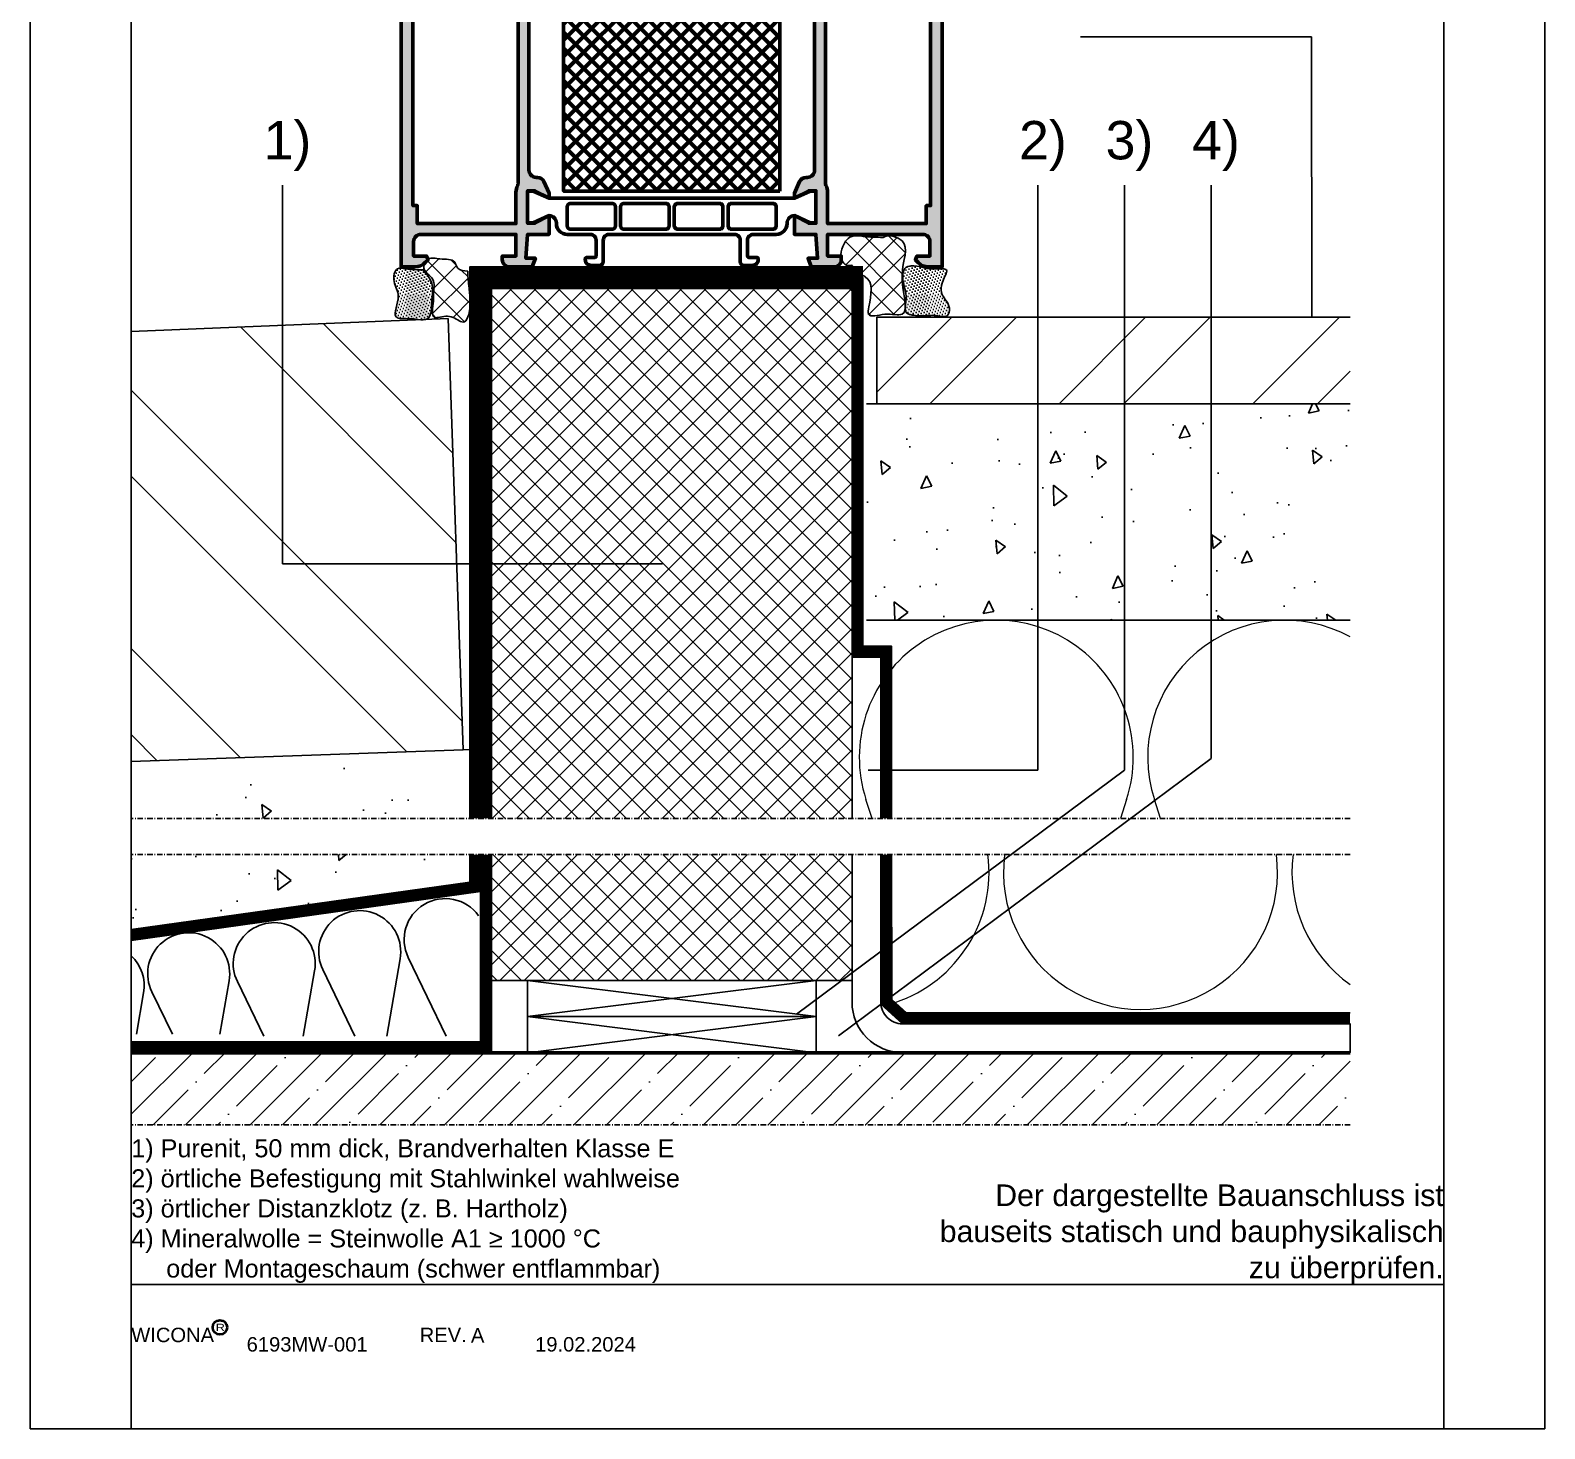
# Model space of a CAD drawing. Header units: millimetres. Extents: x 0 to 470, y 0 to 297.
# Drawn here: x 260 to 470, y 0 to 193.9 of the extents above; entities that cross this region are included whole.
import ezdxf
from ezdxf.enums import TextEntityAlignment as Align

# ---------------------------------------------------------------- set-up
doc = ezdxf.new("R2010")
doc.units = ezdxf.units.MM
for name, pattern in [('ACAD_ISO10W100', [18, 12, -3, 0, -3]), ('FOIL', [2, 0.8, -1.2]), ('STRICHPUNKT2', [1.3, 0.75, -0.25, 0.05, -0.25])]:
    doc.linetypes.add(name, pattern=pattern)
for name, color, linetype, lineweight in [('AM_4', 3, 'Continuous', 25), ('AM_6', 2, 'Continuous', 35), ('AM_C', 50, 'Continuous', 50), ('AM_SP', 30, 'Continuous', 50), ('ATH 3-0', 102, 'Continuous', 20), ('Cent3', 70, 'ACAD_ISO10W100', 18), ('Cont3', 70, 'Continuous', 18), ('Docu-AM_8', 1, 'Continuous', 25), ('X_INS_BLOCK', 7, 'Continuous', 20), ('Z 914051#1 BKS$0$Sichtbar (ISO)', 4, 'Continuous', 50)]:
    doc.layers.add(name, color=color, linetype=linetype, lineweight=lineweight)
doc.layers.add('AM_S', color=80, linetype='Continuous', lineweight=50, plot=False)
doc.layers.add('BOUND_EXT', color=30, linetype='Continuous', plot=False)
doc.layers.add('BOUND_INT', color=30, linetype='Continuous', plot=False)
for name, color, linetype in [('HS-0', 7, 'Continuous'), ('LTSTRPKT035', 1, 'STRICHPUNKT2'), ('SCHRAFF', 1, 'Continuous'), ('SYS_SC_CONT', 3, 'Continuous'), ('TEXT', 7, 'Continuous'), ('TEXT-DE', 7, 'Continuous'), ('UMRISS018', 4, 'Continuous'), ('UMRISS035', 1, 'Continuous'), ('WBC-GER-ENG', 7, 'Continuous')]:
    doc.layers.add(name, color=color, linetype=linetype)
doc.styles.add('ARIAL', font='arial.ttf')
doc.styles.get("Standard").update_dxf_attribs({"font": 'ISOCP.SHX'})
doc.styles.add('SWISS', font='swiss.ttf')
doc.styles.add('SWISSL', font='swissl.ttf')
pattern_1 = [(95, (-1672.84, 1971.372), (13.97444, 11.72595), [1.90024, -20.90261]), (40, (-1672.84, 1971.372), (-15.96184, 10.99013), [1.52019, -16.72215]), (145.45144, (-1671.675, 1972.349), (-1.9874, 22.71608), [1.61495, -17.7645]), (91.1842, (-1676.423, 1974.955), (22.08567, 16.15485), [2.85036, -31.35392]), (141.6356, (-1674.582, 1976.3), (-0.7069, 34.19697), [2.42243, -26.64678]), (36.1842, (-1676.423, 1974.955), (-0.7069, 34.19697), [2.28028, -25.0831]), (66, (-1673.735, 1975.851), (17.90712, 3.48079), [1.90024, -20.90261]), (11, (-1673.735, 1975.85), (-8.63236, 17.35063), [1.52019, -16.72209]), (116.45145, (-1672.243, 1976.14), (9.27476, 20.83143), [1.61495, -17.76447]), (82.5, (-1672.8397, 1971.372), (-5.746146, 6.181848), [0, -16.519398, 0, -16.975455, 0, -16.78543]), (52.5, (-1672.84, 1971.372), (-2.353075, 11.779178), [0, -9.678543, 0, -16.13935, 0, -6.397466]), (12.5, (-1676.835, 1967.377), (9.967804, 9.159663), [0, -6.334125, 0, -19.76247, 0, -26.223278]), (2.5, (-1678.626, 1965.585), (8.6547, 12.24156), [0, -8.23436, 0, -13.124307, 0, -18.62233])]
pattern_2 = [(135, (-1672.83966, 1971.3719), (-0.41989713, -0.13996571), [0, -0.39588281])]
pattern_3 = [(45, (-1672.8397, 1971.372), (-1.683798, 1.683798), []), (135, (-1672.8397, 1971.372), (-1.683798, -1.683798), [])]

# ---------------------------------------------------------------- blocks, each defined once
blk = doc.blocks.new('$$_IN')
at = {"layer": 'BOUND_INT'}
for p, q in [((14, 0), (14, 297)), ((196, 0), (196, 297)), ((14, 258.4), (196, 258.4)), ((14, 20), (196, 20))]:
    blk.add_line(p, q, dxfattribs=at)
blk = doc.blocks.new('$$WICLOG1')
at = {"layer": 'AM_6', "color": 3}
blk.add_circle((12.3, 2.05), 1, dxfattribs=at)
at = {"layer": 'AM_6', "color": 10, "style": 'SWISSL', "width": 1.25}
blk.add_text('R', height=1, dxfattribs=at).set_placement((12.35, 2.05), align=Align.MIDDLE)
at = {"layer": 'AM_6', "color": 40, "style": 'SWISS'}
blk.add_text('WICONA', height=2, dxfattribs=at).set_placement((0, 0))
blk = doc.blocks.new('$$_EX')
at = {"layer": 'BOUND_EXT'}
for p, q in [((210, 297), (0, 297)), ((0, 297), (0, 0)), ((210, 0), (210, 297)), ((0, 0), (210, 0))]:
    blk.add_line(p, q, dxfattribs=at)
blk = doc.blocks.new('DOC_REV')
at = {"layer": 'AM_6', "color": 1, "style": 'SWISSL'}
blk.add_attdef('DOC_REV', text='', height=2, dxfattribs=at).set_placement((0, 0), align=Align.BOTTOM_LEFT)
blk.add_attdef('SCALE1', (25.9, 0.66), '', height=2, dxfattribs=at)
blk = doc.blocks.new('U390')
at = {"layer": 'AM_4', "linetype": 'FOIL', "lineweight": -3, "ltscale": 6, "const_width": 1.5, "flags": 128}
blk.add_lwpolyline([(-0.75, 0), (-0.75, 74.23), (50.75, 74.23), (50.75, 23.12), (54.74, 23.12), (54.74, 0)], dxfattribs=at)
at = {"layer": 'AM_4', "lineweight": -3}
for points in [[(-1.5, 0), (-1.5, 74.98), (51.5, 74.98), (51.5, 23.87), (55.49, 23.87), (55.49, 0)], [(0, 0), (0, 73.48), (50, 73.48), (50, 22.37), (53.99, 22.37), (53.99, 0)]]:
    blk.add_lwpolyline(points, dxfattribs=at)
blk = doc.blocks.new('U391')
at = {"layer": 'AM_4', "linetype": 'FOIL', "lineweight": -3, "ltscale": 6, "const_width": 1.5, "flags": 128}
blk.add_lwpolyline([(-0.75, 0), (-0.75, 75.73), (53, 75.73)], dxfattribs=at)
at = {"layer": 'AM_4', "lineweight": -3}
for points in [[(-1.5, 0), (-1.5, 76.48), (53, 76.48)], [(0, 0), (0, 74.98), (53, 74.98)]]:
    blk.add_lwpolyline(points, dxfattribs=at)
blk = doc.blocks.new('U383')
at = {"layer": 'AM_4', "linetype": 'FOIL', "lineweight": -3, "ltscale": 6, "const_width": 1.5, "flags": 128}
blk.add_lwpolyline([(-0.75, 0), (-0.75, -26.73), (-49.95, -26.73)], dxfattribs=at)
at = {"layer": 'AM_4', "lineweight": -3}
for points in [[(0, 0), (0, -27.48), (-49.95, -27.48)], [(-1.5, 0), (-1.5, -25.98), (-49.95, -25.98)]]:
    blk.add_lwpolyline(points, dxfattribs=at)
blk = doc.blocks.new('U384')
at = {"layer": 'AM_4', "linetype": 'FOIL', "lineweight": -3, "ltscale": 6, "const_width": 1.5, "flags": 128}
blk.add_lwpolyline([(0.75, 0), (0.76, -20.42), (3.28, -22.72), (65.08, -22.72)], dxfattribs=at)
at = {"layer": 'AM_4', "lineweight": -3}
for points in [[(0, 0), (0.01, -20.75), (2.99, -23.47), (65.08, -23.47)], [(1.5, 0), (1.51, -20.09), (3.57, -21.97), (65.08, -21.97)]]:
    blk.add_lwpolyline(points, dxfattribs=at)
blk = doc.blocks.new('U385')
at = {"layer": 'AM_4', "linetype": 'FOIL', "lineweight": -3, "ltscale": 6, "const_width": 1.5, "flags": 128}
blk.add_lwpolyline([(-0.75, 0), (-0.75, -4.49), (-48.45, -11.15)], dxfattribs=at)
at = {"layer": 'AM_4', "lineweight": -3}
for points in [[(0, 0), (0, -5.14), (-48.45, -11.9)], [(-1.5, 0), (-1.5, -3.83), (-48.45, -10.39)]]:
    blk.add_lwpolyline(points, dxfattribs=at)
blk = doc.blocks.new('WI4090113')
h = blk.add_hatch()
h.set_pattern_fill('ANSI37', color=256, scale=0.5)
h.paths.add_polyline_path([(30, 0), (30, 29), (0, 29), (0, 0)])
blk.add_lwpolyline([(30, 0), (0, 0), (0, 29), (30, 29), (30, 0)], close=True)
blk = doc.blocks.new('WI1910148')
at = {"layer": 'Docu-AM_8'}
h = blk.add_hatch(color=256, dxfattribs=at)
h.dxf.hatch_style = 1
h.paths.add_polyline_path([(20.5, 45.5), (17.5, 45.5), (17.28, 48.8), (18.59, 48.8), (18.15, 50), (15, 50, 0.414214), (14, 49), (14, 48.5), (15.9, 48.5), (15.9, 45.5), (2.8, 45.5, -0.414214), (1.8, 46.5), (1.8, 66), (3.5, 66), (3.5, 65), (4.5, 65), (4.5, 68.5), (3.5, 68.5), (3.5, 67.5), (2.3, 67.5, -0.414214), (1.5, 68.3), (1.5, 72.7, -0.414214), (2.3, 73.5), (3.5, 73.5), (3.5, 72.5), (4.5, 72.5), (4.5, 75), (0, 75), (0, 0), (1.9, 0, 0.198912), (3.31, 0.59), (3.71, 0.99), (3.5, 1.5), (1.7, 1.5), (1.7, 3.5, -0.414214), (2.7, 4.5), (15.9, 4.5), (15.9, 1.5), (14, 1.5), (14, 1, 0.414214), (15, 0), (18.15, 0), (18.59, 1.2), (17.28, 1.2), (17.5, 4.5), (20.5, 4.5), (20.5, 7.05), (18.5, 6.05), (17.5, 6.05), (17.5, 10.5), (17.5, 10.55), (18.5, 10.55), (20.5, 9.55), (20.5, 10.2), (19.77, 11.81, 0.316564), (18.78, 12.4, -0.437214), (17.7, 13.4), (17.7, 36.6, -0.414214), (18.7, 37.6), (18.86, 37.6, 0.294108), (19.77, 38.19), (20.5, 39.8), (20.5, 40.45), (18.5, 39.45), (17.5, 39.45), (17.5, 43.9), (17.5, 43.95), (18.5, 43.95), (20.5, 42.95)])
h.paths.add_polyline_path([(2.2, 44), (15.9, 44), (15.9, 39.65, 0.112281), (16.1, 38.76, -0.112281), (16.2, 38.33), (16.2, 11.67, -0.112281), (16.1, 11.24, 0.112281), (15.9, 10.35), (15.9, 6), (2.2, 6), (2.2, 8.5), (1.6, 8.5), (1.6, 41.5), (2.2, 41.5)], flags=16)
h.paths.add_polyline_path([(75, 50), (73.1, 50, 0.198912), (71.69, 49.41), (71.29, 49.01), (71.5, 48.5), (73.3, 48.5), (73.3, 46.5, -0.414214), (72.3, 45.5), (59.1, 45.5), (59.1, 48.5), (61, 48.5), (61, 49, 0.414214), (60, 50), (56.85, 50), (56.41, 48.8), (57.72, 48.8), (57.5, 45.5), (54.5, 45.5), (54.5, 42.95), (56.5, 43.95), (57.5, 43.95), (57.5, 39.5), (57.5, 39.45), (56.5, 39.45), (54.5, 40.45), (54.5, 39.8), (55.23, 38.19, 0.316564), (56.22, 37.6, -0.437214), (57.3, 36.6), (57.3, 13.4, -0.414214), (56.3, 12.4), (56.14, 12.4, 0.294108), (55.23, 11.81), (54.5, 10.2), (54.5, 9.55), (56.5, 10.55), (57.5, 10.55), (57.5, 6.1), (57.5, 6.05), (56.5, 6.05), (54.5, 7.05), (54.5, 4.5), (57.5, 4.5), (57.72, 1.2), (56.41, 1.2), (56.85, 0), (60, 0, 0.414214), (61, 1), (61, 1.5), (59.1, 1.5), (59.1, 4.5), (72.3, 4.5, -0.414214), (73.3, 3.5), (73.3, 1.5), (71.5, 1.5), (71.29, 0.99), (71.69, 0.59, 0.198912), (73.1, 0), (75, 0)])
h.paths.add_polyline_path([(72.8, 41.5), (73.4, 41.5), (73.4, 8.5), (72.8, 8.5), (72.8, 6), (59.1, 6), (59.1, 10.35, 0.112281), (58.9, 11.24, -0.112281), (58.8, 11.67), (58.8, 38.33, -0.112281), (58.9, 38.76, 0.112281), (59.1, 39.65), (59.1, 44), (72.8, 44)], flags=16)
at = {"layer": 'AM_S'}
for points in [[(20.5, 39.8), (20.5, 40.5), (18.3, 39.5), (17.5, 39.5), (17.5, 43.9), (18.3, 43.9), (20.5, 42.9), (20.5, 45.5), (17.5, 45.5), (17.28, 48.8), (18.59, 48.8), (18.15, 50), (15, 50, 0.414214), (14, 49), (14, 48.5), (15.9, 48.5), (15.9, 45.5), (2.8, 45.5, -0.414214), (1.8, 46.5), (1.8, 66), (3.5, 66), (3.5, 65), (4.5, 65), (4.5, 68.5), (3.5, 68.5), (3.5, 67.5), (2.3, 67.5, -0.414214), (1.5, 68.3), (1.5, 72.7, -0.414214), (2.3, 73.5), (3.5, 73.5), (3.5, 72.5), (4.5, 72.5), (4.5, 75), (0, 75), (0, 0), (1.9, 0, 0.198912), (3.31, 0.59), (3.71, 0.99), (3.5, 1.5), (1.7, 1.5), (1.7, 3.5, -0.414214), (2.7, 4.5), (15.9, 4.5), (15.9, 1.5), (14, 1.5), (14, 1, 0.414214), (15, 0), (18.15, 0), (18.59, 1.2), (17.28, 1.2), (17.5, 4.5), (20.5, 4.5), (20.5, 7.1), (18.3, 6.1), (17.5, 6.1), (17.5, 10.5), (18.3, 10.5), (20.5, 9.5), (20.5, 10.2), (19.77, 11.81, 0.294108), (18.86, 12.4), (18.7, 12.4, -0.414214), (17.7, 13.4), (17.7, 36.6, -0.414214), (18.7, 37.6), (18.86, 37.6, 0.294108), (19.77, 38.19), (20.5, 39.8)], [(54.5, 39.8), (54.5, 40.5), (56.7, 39.5), (57.5, 39.5), (57.5, 43.9), (56.7, 43.9), (54.5, 42.9), (54.5, 45.5), (57.5, 45.5), (57.72, 48.8), (56.41, 48.8), (56.85, 50), (60, 50, -0.414214), (61, 49), (61, 48.5), (59.1, 48.5), (59.1, 45.5), (72.3, 45.5, 0.414214), (73.3, 46.5), (73.3, 48.5), (71.5, 48.5), (71.29, 49.01), (71.69, 49.41, -0.198912), (73.1, 50), (75, 50), (75, 0), (73.1, 0, -0.198912), (71.69, 0.59), (71.29, 0.99), (71.5, 1.5), (73.3, 1.5), (73.3, 3.5, 0.414214), (72.3, 4.5), (59.1, 4.5), (59.1, 1.5), (61, 1.5), (61, 1, -0.414214), (60, 0), (56.85, 0), (56.41, 1.2), (57.72, 1.2), (57.5, 4.5), (54.5, 4.5), (54.5, 7.1), (56.7, 6.1), (57.5, 6.1), (57.5, 10.5), (56.7, 10.5), (54.5, 9.5), (54.5, 10.2), (55.23, 11.81, -0.294108), (56.14, 12.4), (56.3, 12.4, 0.414214), (57.3, 13.4), (57.3, 36.6, 0.414214), (56.3, 37.6), (56.14, 37.6, -0.294108), (55.23, 38.19), (54.5, 39.8)], [(2.2, 41.5), (1.6, 41.5), (1.6, 8.5), (2.2, 8.5), (2.2, 6), (15.9, 6), (15.9, 10.35, -0.112281), (16.1, 11.24, 0.112281), (16.2, 11.67), (16.2, 38.33, 0.112281), (16.1, 38.76, -0.112281), (15.9, 39.65), (15.9, 44), (2.2, 44), (2.2, 41.5)], [(72.8, 41.5), (73.4, 41.5), (73.4, 8.5), (72.8, 8.5), (72.8, 6), (59.1, 6), (59.1, 10.35, 0.112281), (58.9, 11.24, -0.112281), (58.8, 11.67), (58.8, 38.33, -0.112281), (58.9, 38.76, 0.112281), (59.1, 39.65), (59.1, 44), (72.8, 44), (72.8, 41.5)]]:
    blk.add_lwpolyline(points, format="xyb", close=True, dxfattribs=at)
at = {"layer": 'AM_SP'}
for points in [[(54.5, 42.9), (54.5, 42.95), (56.5, 43.95), (57.5, 43.95), (57.5, 39.45), (56.5, 39.45), (54.5, 40.45), (54.5, 40.5), (20.5, 40.5), (20.5, 40.45), (18.5, 39.45), (17.5, 39.45), (17.5, 43.95), (18.5, 43.95), (20.5, 42.95), (20.5, 42.9, 0.414214), (21.5, 43.9), (21.5, 44, -0.414214), (23, 45.5), (26.2, 45.5, 0.414214), (27, 46.3), (27, 48.5, 0.414214), (26.8, 48.7), (25.7, 48.7, -0.414214), (25.5, 48.9), (25.5, 49, -0.414214), (26.3, 49.8), (27.5, 49.8, -0.414214), (28, 49.3), (28, 46.3, 0.414214), (28.8, 45.5), (46.2, 45.5, 0.414214), (47, 46.3), (47, 49.3, -0.414214), (47.5, 49.8), (48.7, 49.8, -0.414214), (49.5, 49), (49.5, 48.9, -0.414214), (49.3, 48.7), (48.2, 48.7, 0.414214), (48, 48.5), (48, 46.3, 0.414214), (48.8, 45.5), (52, 45.5, -0.414214), (53.5, 44), (53.5, 43.9, 0.414214), (54.5, 42.9)], [(23, 41.7), (23, 44.3, -0.414214), (23.5, 44.8), (29.2, 44.8, -0.414214), (29.7, 44.3), (29.7, 41.7, -0.414214), (29.2, 41.2), (23.5, 41.2, -0.414214), (23, 41.7)], [(30.4, 41.7), (30.4, 44.3, -0.414214), (30.9, 44.8), (36.65, 44.8, -0.414214), (37.15, 44.3), (37.15, 41.7, -0.414214), (36.65, 41.2), (30.9, 41.2, -0.414214), (30.4, 41.7)], [(44.6, 41.7, -0.414214), (44.1, 41.2), (38.35, 41.2, -0.414214), (37.85, 41.7), (37.85, 44.3, -0.414214), (38.35, 44.8), (44.1, 44.8, -0.414214), (44.6, 44.3), (44.6, 41.7)], [(45.3, 41.7), (45.3, 44.3, -0.414214), (45.8, 44.8), (51.5, 44.8, -0.414214), (52, 44.3), (52, 41.7, -0.414214), (51.5, 41.2), (45.8, 41.2, -0.414214), (45.3, 41.7)], [(54.5, 7.1), (54.5, 7.05), (56.5, 6.05), (57.5, 6.05), (57.5, 10.55), (56.5, 10.55), (54.5, 9.55), (54.5, 9.5), (20.5, 9.5), (20.5, 9.55), (18.5, 10.55), (17.5, 10.55), (17.5, 6.05), (18.5, 6.05), (20.5, 7.05), (20.5, 7.1, -0.414214), (21.5, 6.1), (21.5, 6, 0.414214), (23, 4.5), (26.2, 4.5, -0.414214), (27, 3.7), (27, 1.5, -0.414214), (26.8, 1.3), (25.7, 1.3, 0.414214), (25.5, 1.1), (25.5, 1, 0.414214), (26.3, 0.2), (27.5, 0.2, 0.414214), (28, 0.7), (28, 3.7, -0.414214), (28.8, 4.5), (46.2, 4.5, -0.414214), (47, 3.7), (47, 0.7, 0.414214), (47.5, 0.2), (48.7, 0.2, 0.414214), (49.5, 1), (49.5, 1.1, 0.414214), (49.3, 1.3), (48.2, 1.3, -0.414214), (48, 1.5), (48, 3.7, -0.414214), (48.8, 4.5), (52, 4.5, 0.414214), (53.5, 6), (53.5, 6.1, -0.414214), (54.5, 7.1)], [(23, 8.3), (23, 5.7, 0.414214), (23.5, 5.2), (29.2, 5.2, 0.414214), (29.7, 5.7), (29.7, 8.3, 0.414214), (29.2, 8.8), (23.5, 8.8, 0.414214), (23, 8.3)], [(30.4, 8.3), (30.4, 5.7, 0.414214), (30.9, 5.2), (36.65, 5.2, 0.414214), (37.15, 5.7), (37.15, 8.3, 0.414214), (36.65, 8.8), (30.9, 8.8, 0.414214), (30.4, 8.3)], [(44.6, 8.3, 0.414214), (44.1, 8.8), (38.35, 8.8, 0.414214), (37.85, 8.3), (37.85, 5.7, 0.414214), (38.35, 5.2), (44.1, 5.2, 0.414214), (44.6, 5.7), (44.6, 8.3)], [(45.3, 8.3), (45.3, 5.7, 0.414214), (45.8, 5.2), (51.5, 5.2, 0.414214), (52, 5.7), (52, 8.3, 0.414214), (51.5, 8.8), (45.8, 8.8, 0.414214), (45.3, 8.3)]]:
    blk.add_lwpolyline(points, format="xyb", close=True, dxfattribs=at)

msp = doc.modelspace()

# ---------------------------------------------------------------- hatches: boundary and pattern name
at = {"layer": 'Cent3'}
h = msp.add_hatch(dxfattribs=at)
h.set_pattern_fill('ANSI35', color=256, style=0)
h.set_pattern_definition([(45, (-107.648, -50.6784), (-4.49013, 4.49013), []), (45, (-103.158, -50.6784), (-4.49013, 4.49013), [7.9375, -1.5875, 0, -1.5875])])
h.paths.add_polyline_path([(443.021, 42.131), (443.021, 52.131), (274, 52.131), (274, 42.131)])
at = {"layer": 'SCHRAFF', "lineweight": -3}
h = msp.add_hatch(dxfattribs=at)
h.set_pattern_fill('ANSI37', color=256, scale=0.75)
h.set_pattern_definition(pattern_3)
edge = h.paths.add_edge_path()
edge.add_spline(control_points=[(378.249, 165.177), (377.34, 165.184), (375.912, 165.196), (374.006, 165.562), (373.037, 164.745), (372.558, 163.711), (372.26, 162.59), (372.74, 161.609), (373.346, 161.15), (374.062, 161.425), (374.15, 160.165), (377.105, 159.868), (376.511, 156.772), (375.962, 153.843), (378.664, 154.845), (380.916, 154.184), (381.277, 154.85), (381.324, 155.19)], knot_values=[0, 0, 0, 0, 2.7670937, 4.3456458, 5.4529125, 6.2334687, 7.7982432, 8.674154, 9.3769714, 9.9184113, 10.3474623, 12.3622555, 16.5520386, 17.5987406, 19.8745225, 22.247483, 23.590267, 23.590267, 23.590267, 23.590267], degree=3, periodic=0)
edge.add_spline(control_points=[(381.324, 155.19), (381.31, 155.352), (381.321, 155.533), (381.341, 155.722)], knot_values=[8.144718, 8.144718, 8.144718, 8.144718, 8.6369775, 8.6369775, 8.6369775, 8.6369775], degree=3, periodic=0)
edge.add_spline(control_points=[(381.341, 155.722), (381.29, 156.831), (380.211, 160.725), (382.508, 164.634), (379.011, 165.64), (378.249, 165.177)], knot_values=[24.2109797, 24.2109797, 24.2109797, 24.2109797, 27.7230942, 32.4340198, 35.1102355, 35.1102355, 35.1102355, 35.1102355], degree=3, periodic=0)
h = msp.add_hatch(dxfattribs=at)
h.set_pattern_fill('ANSI37', color=256, scale=0.75)
h.set_pattern_definition(pattern_3)
edge = h.paths.add_edge_path()
edge.add_spline(control_points=[(320.654, 160.511), (320.11, 160.537), (319.219, 160.578), (318.863, 162.318), (316.934, 161.991), (315.178, 162.61), (314.218, 160.872), (315.283, 160.003), (316.22, 158.936), (315.848, 157.564), (315.974, 156.129), (315.663, 155.177), (315.877, 153.958), (317.158, 154.163), (318.452, 154.499), (320.22, 152.915), (321.293, 155.634), (320.79, 157.809), (320.688, 159.835), (320.654, 160.511)], knot_values=[0, 0, 0, 0, 1.4280977, 2.3359468, 4.4530841, 6.0351864, 7.4612491, 8.6661368, 9.7190471, 11.5709665, 12.4787241, 13.9866516, 14.8157493, 15.3120906, 17.3992555, 19.067587, 20.2628638, 24.276185, 26.2843331, 26.2843331, 26.2843331, 26.2843331], degree=3, periodic=0)
at = {"layer": 'SCHRAFF'}
h = msp.add_hatch(dxfattribs=at)
h.set_pattern_fill('DOTS', color=256, scale=0.249375, angle=135, style=0, double=1)
h.set_pattern_definition(pattern_2)
edge = h.paths.add_edge_path()
edge.add_spline(control_points=[(314.485, 160.656), (313.701, 160.677), (312.565, 160.707), (310.519, 161.113), (310.212, 158.747), (311.598, 157.05), (309.789, 153.727), (312.282, 153.978), (313.525, 153.8), (313.949, 153.769)], knot_values=[0, 0, 0, 0, 2.4625489, 3.5678878, 5.3871754, 7.5114228, 10.4013074, 12.2664528, 13.4235421, 13.4235421, 13.4235421, 13.4235421], degree=3, periodic=0)
edge.add_line((313.949, 153.769), (314.824, 153.804))
edge.add_spline(control_points=[(314.824, 153.804), (314.992, 153.846), (315.638, 154.168), (315.593, 156.459), (316.06, 158.744), (314.977, 160.059), (314.485, 160.656)], knot_values=[14.3268137, 14.3268137, 14.3268137, 14.3268137, 14.9454523, 17.1337031, 19.7693583, 21.9625763, 21.9625763, 21.9625763, 21.9625763], degree=3, periodic=0)
h = msp.add_hatch(dxfattribs=at)
h.set_pattern_fill('DOTS', color=256, scale=0.249375, angle=135, style=0, double=1)
h.set_pattern_definition(pattern_2)
edge = h.paths.add_edge_path()
edge.add_spline(control_points=[(384.28, 160.865), (383.847, 160.986), (382.939, 161.239), (381.073, 161.302), (380.84, 158.813), (381.632, 157.482), (381.374, 156.031), (381.341, 155.722)], knot_values=[0, 0, 0, 0, 1.3989929, 2.936119, 4.5900738, 7.3361734, 8.144718, 8.144718, 8.144718, 8.144718], degree=3, periodic=0)
edge.add_spline(control_points=[(381.341, 155.722), (381.35, 155.526), (381.346, 155.347), (381.324, 155.19)], knot_values=[23.590267, 23.590267, 23.590267, 23.590267, 24.2109797, 24.2109797, 24.2109797, 24.2109797], degree=3, periodic=0)
edge.add_spline(control_points=[(381.324, 155.19), (381.346, 154.939), (381.473, 154.615), (382.54, 154.308), (383.953, 154.267), (385.55, 154.468), (387.258, 153.96), (387.706, 155.866), (385.873, 157.287), (386.498, 159.159), (387.351, 160.858), (385.617, 160.761), (384.789, 160.825), (384.28, 160.865)], knot_values=[8.6369775, 8.6369775, 8.6369775, 8.6369775, 9.3970033, 9.829101, 11.7546551, 13.6376031, 14.9298321, 16.0370778, 18.1460946, 20.8745751, 21.5846233, 22.6732619, 24.4129975, 24.4129975, 24.4129975, 24.4129975], degree=3, periodic=0)
at = {"layer": 'SCHRAFF', "lineweight": -3}
h = msp.add_hatch(dxfattribs=at)
h.set_pattern_fill('ANSI37', color=256, scale=0.75)
h.set_pattern_definition([(45, (-1422.8397, 1971.372), (-1.683798, 1.683798), []), (135, (-1422.8397, 1971.372), (-1.683798, -1.683798), [])])
h.paths.add_polyline_path([(373.952, 84.612), (373.952, 158.092), (323.952, 158.092), (323.952, 84.612)])
h.paths.add_polyline_path([(323.952, 79.612), (323.952, 62.131), (373.952, 62.131), (373.952, 79.612)])
at = {"layer": 'SCHRAFF'}
h = msp.add_hatch(dxfattribs=at)
h.set_pattern_fill('ANSI32', color=256, scale=2.66, angle=90, style=0)
h.set_pattern_definition([(135, (-1672.84, 1971.372), (-17.9156, -17.9156), []), (135, (-1672.84, 1983.316), (-17.9156, -17.9156), [])])
h.paths.add_polyline_path([(274, 152.147), (274, 92.49), (320.027, 94.117), (317.938, 153.931), (314.824, 153.804), (314.821, 153.804), (314.818, 153.803), (314.815, 153.802), (314.812, 153.802), (314.809, 153.801), (314.806, 153.8), (314.803, 153.8), (314.801, 153.799), (314.798, 153.798), (314.795, 153.798), (314.792, 153.797), (314.789, 153.796), (314.786, 153.796), (314.783, 153.795), (314.78, 153.794), (314.777, 153.794), (314.774, 153.793), (314.771, 153.792), (314.768, 153.792), (314.765, 153.791), (314.762, 153.791), (314.759, 153.79), (314.756, 153.789), (314.753, 153.789), (314.75, 153.788), (314.747, 153.788), (314.744, 153.787), (314.741, 153.787), (314.738, 153.786), (314.735, 153.785), (314.732, 153.785), (314.729, 153.784), (314.726, 153.784), (314.723, 153.783), (314.72, 153.783), (314.717, 153.782), (314.714, 153.782), (314.711, 153.781), (314.708, 153.781), (314.705, 153.78), (314.702, 153.78), (314.699, 153.779), (314.696, 153.779), (314.693, 153.778), (314.69, 153.778), (314.686, 153.777), (314.683, 153.777), (314.68, 153.776), (314.677, 153.776), (314.674, 153.776), (314.671, 153.775), (314.668, 153.775), (314.665, 153.774), (314.662, 153.774), (314.658, 153.773), (314.655, 153.773), (314.652, 153.773), (314.649, 153.772), (314.646, 153.772), (314.643, 153.771), (314.64, 153.771), (314.636, 153.771), (314.633, 153.77), (314.63, 153.77), (314.627, 153.769), (314.624, 153.769), (314.621, 153.769), (314.617, 153.768), (314.614, 153.768), (314.611, 153.768), (314.608, 153.767), (314.605, 153.767), (314.601, 153.767), (314.598, 153.766), (314.595, 153.766), (314.592, 153.766), (314.588, 153.765), (314.585, 153.765), (314.582, 153.765), (314.579, 153.764), (314.575, 153.764), (314.572, 153.764), (314.569, 153.763), (314.566, 153.763), (314.562, 153.763), (314.559, 153.763), (314.556, 153.762), (314.553, 153.762), (314.549, 153.762), (314.546, 153.762), (314.543, 153.761), (314.54, 153.761), (314.536, 153.761), (314.533, 153.761), (314.53, 153.76), (314.526, 153.76), (314.523, 153.76), (314.52, 153.76), (314.516, 153.759), (314.513, 153.759), (314.51, 153.759), (314.506, 153.759), (314.503, 153.759), (314.5, 153.758), (314.496, 153.758), (314.493, 153.758), (314.49, 153.758), (314.486, 153.758), (314.483, 153.757), (314.48, 153.757), (314.476, 153.757), (314.473, 153.757), (314.469, 153.757), (314.466, 153.757), (314.463, 153.756), (314.459, 153.756), (314.456, 153.756), (314.452, 153.756), (314.449, 153.756), (314.446, 153.756), (314.442, 153.756), (314.439, 153.755), (314.435, 153.755), (314.432, 153.755), (314.429, 153.755), (314.425, 153.755), (314.422, 153.755), (314.418, 153.755), (314.415, 153.755), (314.411, 153.755), (314.408, 153.754), (314.404, 153.754), (314.401, 153.754), (314.398, 153.754), (314.394, 153.754), (314.391, 153.754), (314.387, 153.754), (314.384, 153.754), (314.38, 153.754), (314.377, 153.754), (314.373, 153.754), (314.37, 153.754), (314.366, 153.754), (314.363, 153.754), (314.359, 153.754), (314.356, 153.754), (314.352, 153.754), (314.349, 153.753), (314.345, 153.753), (314.342, 153.753), (314.338, 153.753), (314.335, 153.753), (314.331, 153.753), (314.327, 153.753), (314.324, 153.753), (314.32, 153.753), (314.317, 153.753), (314.313, 153.753), (314.31, 153.753), (314.306, 153.753), (314.303, 153.753), (314.299, 153.753), (314.295, 153.754), (314.292, 153.754), (314.288, 153.754), (314.285, 153.754), (314.281, 153.754), (314.278, 153.754), (314.274, 153.754), (314.27, 153.754), (314.267, 153.754), (314.263, 153.754), (314.26, 153.754), (314.256, 153.754), (314.252, 153.754), (314.249, 153.754), (314.245, 153.754), (314.241, 153.754), (314.238, 153.754), (314.234, 153.754), (314.231, 153.755), (314.227, 153.755), (314.223, 153.755), (314.22, 153.755), (314.216, 153.755), (314.212, 153.755), (314.209, 153.755), (314.205, 153.755), (314.201, 153.755), (314.198, 153.755), (314.194, 153.756), (314.19, 153.756), (314.187, 153.756), (314.183, 153.756), (314.179, 153.756), (314.176, 153.756), (314.172, 153.756), (314.168, 153.756), (314.165, 153.757), (314.161, 153.757), (314.157, 153.757), (314.153, 153.757), (314.15, 153.757), (314.146, 153.757), (314.142, 153.757), (314.139, 153.758), (314.135, 153.758), (314.131, 153.758), (314.127, 153.758), (314.124, 153.758), (314.12, 153.758), (314.116, 153.759), (314.112, 153.759), (314.109, 153.759), (314.105, 153.759), (314.101, 153.759), (314.097, 153.76), (314.094, 153.76), (314.09, 153.76), (314.086, 153.76), (314.082, 153.76), (314.079, 153.761), (314.075, 153.761), (314.071, 153.761), (314.067, 153.761), (314.064, 153.761), (314.06, 153.762), (314.056, 153.762), (314.052, 153.762), (314.048, 153.762), (314.045, 153.762), (314.041, 153.763), (314.037, 153.763), (314.033, 153.763), (314.029, 153.763), (314.025, 153.764), (314.022, 153.764), (314.018, 153.764), (314.014, 153.764), (314.01, 153.765), (314.006, 153.765), (314.003, 153.765), (313.999, 153.765), (313.995, 153.766), (313.991, 153.766), (313.987, 153.766), (313.983, 153.766), (313.979, 153.767), (313.976, 153.767), (313.972, 153.767), (313.968, 153.767), (313.964, 153.768), (313.96, 153.768), (313.956, 153.768), (313.952, 153.769), (313.949, 153.769)])
h = msp.add_hatch(dxfattribs=at)
h.set_pattern_fill('ANSI32', color=256, scale=1.995, style=0)
h.set_pattern_definition([(45, (-1422.84, 1971.372), (-13.43671, 13.43671), []), (45, (-1413.882, 1971.372), (-13.43671, 13.43671), [])])
h.paths.add_polyline_path([(443.021, 142.092), (443.021, 154.092), (377.399, 154.092), (377.399, 142.092)])
h = msp.add_hatch(dxfattribs=at)
h.set_pattern_fill('AR-CONC', color=256, scale=0.09975, angle=45, style=0)
h.set_pattern_definition(pattern_1)
h.paths.add_polyline_path([(443.021, 112.092), (443.021, 142.092), (377.399, 142.092), (375.952, 142.092), (375.952, 112.092)])
h = msp.add_hatch(dxfattribs=at)
h.set_pattern_fill('AR-CONC', color=256, scale=0.09975, angle=45, style=0)
h.set_pattern_definition(pattern_1)
h.paths.add_polyline_path([(321.152, 94.157), (320.027, 94.117), (274, 91.208), (274, 84.612), (321.152, 84.612)])
h = msp.add_hatch(dxfattribs=at)
h.set_pattern_fill('AR-CONC', color=256, scale=0.09975, angle=45, style=0)
h.set_pattern_definition([(95, (-1422.84, 1971.372), (13.97444, 11.72595), [1.90024, -20.90261]), (40, (-1422.84, 1971.372), (-15.96184, 10.99013), [1.52019, -16.72215]), (145.45144, (-1421.675, 1972.349), (-1.9874, 22.71608), [1.61495, -17.7645]), (91.1842, (-1426.423, 1974.955), (22.08567, 16.15485), [2.85036, -31.35392]), (141.6356, (-1424.582, 1976.3), (-0.7069, 34.19697), [2.42243, -26.64678]), (36.1842, (-1426.423, 1974.955), (-0.7069, 34.19697), [2.28028, -25.0831]), (66, (-1423.735, 1975.851), (17.90712, 3.48079), [1.90024, -20.90261]), (11, (-1423.735, 1975.85), (-8.63236, 17.35063), [1.52019, -16.72209]), (116.45145, (-1422.243, 1976.14), (9.27476, 20.83143), [1.61495, -17.76447]), (82.5, (-1422.8397, 1971.372), (-5.746146, 6.181848), [0, -16.5194, 0, -16.975455, 0, -16.78543]), (52.5, (-1422.84, 1971.372), (-2.353075, 11.779178), [0, -9.678543, 0, -16.13935, 0, -6.397466]), (12.5, (-1426.835, 1967.377), (9.967804, 9.159663), [0, -6.334125, 0, -19.76247, 0, -26.223278]), (2.5, (-1428.626, 1965.585), (8.6547, 12.24156), [0, -8.23436, 0, -13.12431, 0, -18.62233])])
h.paths.add_polyline_path([(274, 79.612), (274, 68.749), (321.137, 75.374), (321.137, 79.612)])

# ---------------------------------------------------------------- linework, layer by layer
at = {"layer": 'ATH 3-0'}
for p, q in [((376.72, 84.612), (375.882, 87.221)), ((412.022, 87.221), (411.184, 84.612)), ((416.72, 84.612), (415.882, 87.221))]:
    msp.add_line(p, q, dxfattribs=at)
for centre, start, end in [((393.952, 93.092), 342, 198), ((433.952, 93.092), 61.48724, 198), ((373.952, 77.143), 288.37649, 7.46635), ((413.952, 77.143), 172.53365, 7.46635), ((453.952, 77.143), 172.53365, 234.88116)]:
    msp.add_arc(centre, 19, start, end, dxfattribs=at)
at = {"layer": 'HS-0', "lineweight": -3}
msp.add_line((322.452, 79.612), (322.452, 74.472), dxfattribs=at)
for points in [[(373.952, 84.612), (373.952, 158.092), (323.952, 158.092), (323.952, 84.612)], [(323.952, 79.612), (323.952, 62.131), (373.952, 62.131), (373.952, 79.612)]]:
    msp.add_lwpolyline(points, dxfattribs=at)
at = {"layer": 'LTSTRPKT035', "lineweight": -3}
for p, q in [((443.021, 84.612), (274, 84.612)), ((443.021, 79.612), (274, 79.612))]:
    msp.add_line(p, q, dxfattribs=at)
at = {"layer": 'LTSTRPKT035'}
msp.add_line((443.021, 42.131), (274, 42.131), dxfattribs=at)
at = {"layer": 'SYS_SC_CONT'}
msp.add_lwpolyline([(377.942, 84.612), (377.942, 106.978), (373.952, 106.978), (373.952, 84.612)], dxfattribs=at)
msp.add_lwpolyline([(373.952, 79.612), (373.952, 59.136, 0.4142137), (380.934, 52.153), (443.022, 52.153), (443.022, 56.143), (380.934, 56.143, -0.4142137), (377.942, 59.136), (377.942, 79.612)], format="xyb", dxfattribs=at)
at = {"layer": 'UMRISS018'}
for p, q in [((405.619, 192.958), (437.641, 192.958)), ((437.641, 192.958), (437.69, 154.092)), ((294.979, 172.434), (294.979, 119.906)), ((399.734, 172.434), (399.734, 91.294)), ((411.734, 172.434), (411.734, 91.294)), ((423.734, 172.434), (423.734, 92.918)), ((377.399, 154.092), (443.021, 154.092)), ((377.399, 154.092), (377.399, 142.092)), ((377.399, 142.092), (443.021, 142.092)), ((347.646, 119.906), (294.979, 119.906)), ((375.952, 112.092), (443.021, 112.092)), ((376.201, 91.294), (399.734, 91.294))]:
    msp.add_line(p, q, dxfattribs=at)
at = {"layer": 'UMRISS018', "lineweight": -3}
for p, q in [((372.052, 54.469), (423.734, 92.918)), ((366.266, 57.467), (411.734, 91.294))]:
    msp.add_line(p, q, dxfattribs=at)
at = {"layer": 'UMRISS018'}
for points in [[(309.42, 54.431), (311.274, 65.159, 1.3763819), (300.564, 63.654), (305.023, 54.431)], [(322.152, 71.121, 0.9196131), (312.418, 65.32), (317.682, 54.431)], [(297.855, 54.431), (299.421, 63.493, 1.3763819), (288.711, 61.988), (292.364, 54.431)], [(286.289, 54.698), (287.567, 62.094, 1.3763819), (276.857, 60.588), (279.705, 54.698)], [(274.723, 54.698), (275.714, 60.428, 0.2534441), (274, 65.566, 0.2534441)]]:
    msp.add_lwpolyline(points, format="xyb", dxfattribs=at)
at = {"layer": 'UMRISS035'}
for p, q in [((317.938, 153.931), (274, 152.147)), ((320.027, 94.117), (317.938, 153.931)), ((274, 92.49), (320.027, 94.117))]:
    msp.add_line(p, q, dxfattribs=at)
at = {"layer": 'UMRISS035', "lineweight": -3}
for p, q in [((377.399, 142.092), (375.952, 142.092)), ((320.027, 94.117), (321.152, 94.157)), ((368.952, 57.131), (328.952, 62.131)), ((328.952, 57.131), (368.952, 62.131)), ((368.952, 52.131), (328.952, 57.131)), ((328.952, 52.131), (368.952, 57.131))]:
    msp.add_line(p, q, dxfattribs=at)
for points in [[(328.952, 57.131), (368.952, 57.131), (368.952, 62.131), (328.952, 62.131)], [(328.952, 52.131), (368.952, 52.131), (368.952, 57.131), (328.952, 57.131)]]:
    msp.add_lwpolyline(points, close=True, dxfattribs=at)
for points in [[(378.249, 165.177), (375.485, 165.313), (373.906, 165.313), (373.037, 164.627), (372.678, 163.933), (372.442, 162.387), (372.831, 161.602), (373.449, 161.266), (373.99, 161.266), (374.135, 160.863), (375.791, 159.715), (376.283, 155.555), (376.232, 154.509), (378.508, 154.509), (380.881, 154.509), (380.881, 159.985), (380.881, 164.696), (378.249, 165.177), (378.227, 165.164)], [(320.654, 160.511), (319.284, 160.913), (318.868, 161.72), (316.802, 162.185), (315.22, 162.185), (314.567, 160.918), (315.288, 159.952), (315.914, 159.105), (315.914, 157.253), (315.914, 156.346), (315.765, 154.845), (316.057, 154.069), (316.554, 154.069), (318.641, 154.069), (320.194, 153.459), (320.791, 154.494), (320.791, 158.507), (320.654, 160.511)], [(314.485, 160.656), (312.029, 160.832), (310.923, 160.832), (310.452, 159.075), (311.024, 157.029), (310.722, 154.155), (312.569, 153.892), (315.244, 154.03), (315.671, 156.176), (315.671, 158.811), (314.485, 160.656)], [(384.28, 160.865), (382.917, 161.179), (381.393, 160.98), (381.002, 159.373), (381.45, 156.663), (381.622, 154.61), (382.028, 154.462), (383.948, 154.315), (385.831, 154.315), (387.123, 154.315), (387.451, 155.372), (386.451, 157.229), (386.889, 159.922), (387.09, 160.603), (386.019, 160.8), (384.28, 160.865)]]:
    msp.add_spline(points, degree=3, dxfattribs=at)
at = {"layer": 'Z 914051#1 BKS$0$Sichtbar (ISO)'}
msp.add_line((274, 52.131), (443.021, 52.131), dxfattribs=at)

# ---------------------------------------------------------------- block references
for name, p in [('WI1910148', (311.451, 161.092)), ('$$WICLOG1', (274, 12))]:
    msp.add_blockref(name, p)
at = {"layer": 'AM_6'}
msp.add_blockref('DOC_REV', (321.102, 11.344), dxfattribs=at).add_auto_attribs({'DOC_REV': 'A'})
at = {"layer": 'AM_C'}
msp.add_blockref('WI4090113', (333.951, 171.592), dxfattribs=at)
at = {"layer": 'BOUND_INT'}
msp.add_blockref('$$_IN', (260, 0), dxfattribs=at)
at = {"layer": 'Cont3'}
msp.add_blockref('$$_EX', (260, 0), dxfattribs=at)
at = {"layer": 'X_INS_BLOCK'}
for name, p in [('U391', (322.452, 84.612)), ('U390', (323.952, 84.612)), ('U383', (323.952, 79.612)), ('U385', (322.452, 79.612)), ('U384', (377.942, 79.612))]:
    msp.add_blockref(name, p, dxfattribs=at)

# ---------------------------------------------------------------- texts
at = {"layer": 'AM_6', "color": 40, "style": 'SWISS'}
msp.add_text('REV.', height=2, dxfattribs=at).set_placement((314, 12))
at = {"layer": 'AM_6', "insert": (290.003, 10.668), "char_height": 2, "width": 134.59356, "attachment_point": 7, "style": 'SWISSL'}
msp.add_mtext('\\pxse1;{\\C1;6193MW-001}', dxfattribs=at)
at = {"layer": 'AM_6', "insert": (330, 10.673), "char_height": 2, "attachment_point": 7, "style": 'SWISSL'}
msp.add_mtext('\\pxse1;{\\C1;19.02.2024}', dxfattribs=at)
at = {"layer": 'TEXT', "char_height": 5.32, "attachment_point": 1, "style": 'ARIAL'}
for s, insert in [('1)', (292.359, 181.31)), ('2)', (397.114, 181.31)), ('3)', (409.114, 181.31)), ('4)', (421.114, 181.31))]:
    msp.add_mtext(s, dxfattribs=dict(at, insert=insert))
at = {"layer": 'TEXT-DE', "insert": (274, 40.131), "char_height": 2.5, "attachment_point": 1, "style": 'ARIAL'}
msp.add_mtext_dynamic_manual_height_columns('\\A1;{\\fSwis721 BT|b0|i0|c0|p34;1) Purenit, 50 mm dick, Brandverhalten Klasse E\\P2) örtliche Befestigung mit Stahlwinkel wahlweise\\P3) örtlicher Distanz\\A0;klotz (z. B. Hartholz)\\P\\A1;4) Mineralwolle = Steinwolle A1 ≥ 1000 °C         \\P     oder Montageschaum (schwer entflammbar)}', width=232.52407, gutter_width=23.94, heights=[0], dxfattribs=at)
at = {"layer": 'WBC-GER-ENG', "color": 7, "lineweight": 50, "insert": (456, 19.962), "char_height": 3, "attachment_point": 9}
msp.add_mtext_dynamic_manual_height_columns('{\\fSwis721 BT|b0|i0|c0|p34;\\C256;Der dargestellte Bauanschluss ist bauseits statisch und bauphysikalisch zu überprüfen.}', width=73.70453, gutter_width=75.106, heights=[27.402], dxfattribs=at)

doc.saveas('drawing.dxf')
